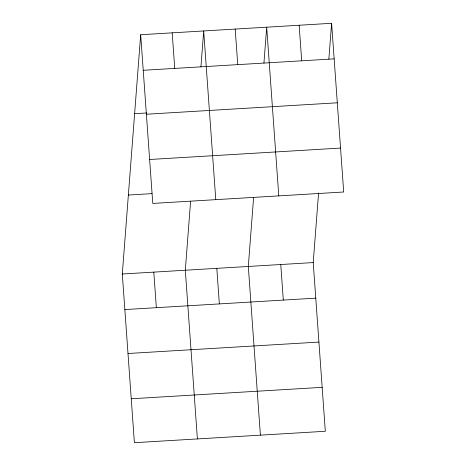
<?xml version="1.0" encoding="UTF-8"?>
<svg xmlns="http://www.w3.org/2000/svg" width="466" height="466" viewBox="0 0 466 466"><rect width="100%" height="100%" fill="white"/><g stroke="black" fill="none" stroke-linecap="round" stroke-linejoin="round"><path stroke-width="0.7" d="M318.575 192.947L313.222 262.574L325.315 431.271L134.394 442.7L122.302 274.002L140.685 34.729L331.606 23.3L343.698 191.998L152.778 203.426L140.685 34.729M190.6 201.318L185.305 270.233L197.398 438.925M200.933 66.848L203.689 30.96L215.781 199.658M253.603 197.549L248.308 266.459L260.401 435.157M263.937 63.079L266.692 27.185L278.785 195.883M328.85 59.194L331.606 23.3M143.231 70.296L334.157 58.867M134.616 113.692L146.79 112.964M146.382 114.228L337.308 102.8M149.627 159.494L340.553 148.066M128.366 195.044L151.992 193.629M122.302 274.002L313.222 262.574M124.853 309.57L315.773 298.141M127.999 353.502L318.925 342.073M131.243 398.768L322.169 387.339M299.149 25.246L301.7 60.813M280.765 264.513L283.316 300.087M235.19 29.073L237.742 64.64M216.806 268.346L219.358 303.914M172.187 32.841L174.738 68.415M153.803 272.115L156.355 307.688"/></g></svg>
